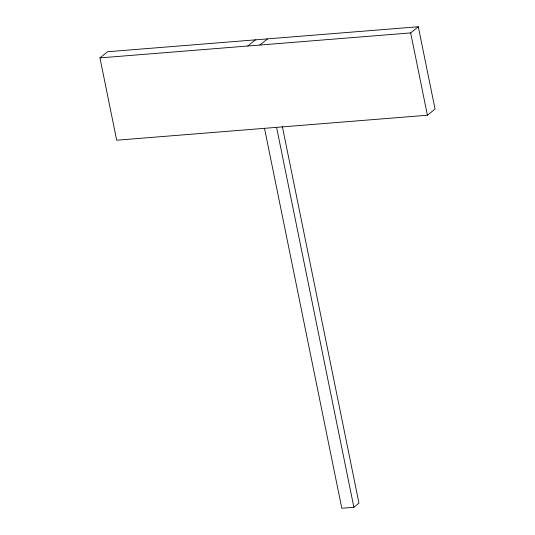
<?xml version="1.0" encoding="UTF-8"?>
<svg xmlns="http://www.w3.org/2000/svg" width="535" height="535" viewBox="0 0 535 535"><rect width="100%" height="100%" fill="white"/><g stroke="black" fill="none" stroke-linecap="round" stroke-linejoin="round"><path stroke-width="0.8" d="M99.945 57.9L107.588 51.741L418.303 26.75L435.055 109.066L427.411 115.226L116.697 140.217L99.945 57.9L410.666 32.909L418.303 26.75M247.765 46.01L255.402 39.851M259.829 45.04L267.473 38.881M264.511 128.326L341.805 508.25L353.876 507.28L358.965 503.174L282.34 126.527M410.666 32.909L427.411 115.226M276.582 127.357L353.876 507.28"/></g></svg>
